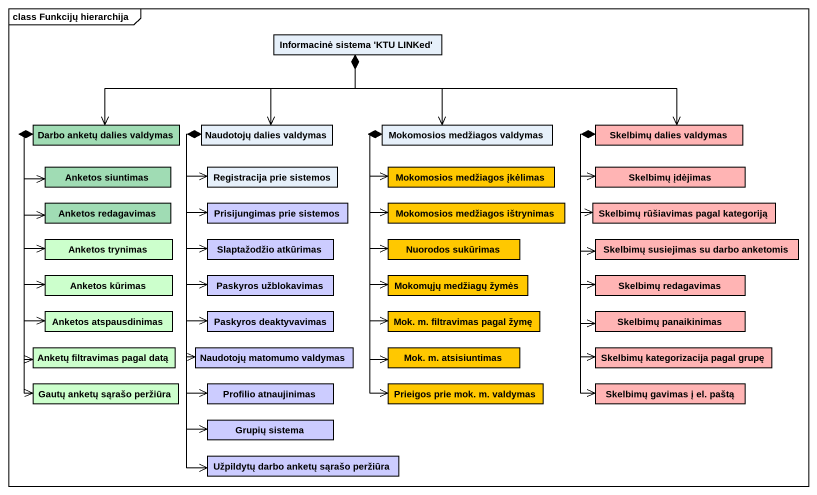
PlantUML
@startuml
mainframe class Funkcijų hierarchija
hide circle
hide empty members
class "Informacinė sistema 'KTU LINKed'" as Informacinė_sistema_KTU
class "Darbo anketų dalies valdymas" as Darbo_anketų_dalies_valdymas #A0DCB4
class "Naudotojų dalies valdymas" as Naudotojų_dalies_valdymas
class "Mokomosios medžiagos valdymas" as Mokomosios_medžiagos
class "Skelbimų dalies valdymas" as Skelbimų_dalies_valdymas #FFB4B4
class "Anketos siuntimas" as Anketos_siuntimas #A0DCB4
class "Registracija prie sistemos" as Registracija_prie_sistemos
class "Mokomosios medžiagos įkėlimas" as Mokomosios_medžiagos_2 #FFC800
class "Skelbimų įdėjimas" as Skelbimų_įdėjimas #FFB4B4
class "Anketos redagavimas" as Anketos_redagavimas #A0DCB4
class "Prisijungimas prie sistemos" as Prisijungimas_prie_sistemos #CCCCFF
class "Mokomosios medžiagos ištrynimas" as Mokomosios_medžiagos_3 #FFC800
class "Skelbimų rūšiavimas pagal kategoriją" as Skelbimų_rūšiavimas_pagal #FFB4B4
class "Anketos trynimas" as Anketos_trynimas #CCFFCC
class "Slaptažodžio atkūrimas" as Slaptažodžio_atkūrimas #CCCCFF
class "Nuorodos sukūrimas" as Nuorodos_sukūrimas #FFC800
class "Skelbimų susiejimas su darbo anketomis" as Skelbimų_susiejimas_su #FFB4B4
class "Anketos kūrimas" as Anketos_kūrimas #CCFFCC
class "Paskyros užblokavimas" as Paskyros_užblokavimas #CCCCFF
class "Mokomųjų medžiagų žymės" as Mokomųjų_medžiagų_žymės #FFC800
class "Skelbimų redagavimas" as Skelbimų_redagavimas #FFB4B4
class "Anketos atspausdinimas" as Anketos_atspausdinimas #CCFFCC
class "Paskyros deaktyvavimas" as Paskyros_deaktyvavimas #CCCCFF
class "Mok. m. filtravimas pagal žymę" as Mok_m_filtravimas_pagal_žymę #FFC800
class "Skelbimų panaikinimas" as Skelbimų_panaikinimas #FFB4B4
class "Anketų filtravimas pagal datą" as Anketų_filtravimas_pagal #CCFFCC
class "Naudotojų matomumo valdymas" as Naudotojų_matomumo_valdymas #CCCCFF
class "Mok. m. atsisiuntimas" as Mok_m_atsisiuntimas #FFC800
class "Skelbimų kategorizacija pagal grupę" as Skelbimų_kategorizacija #FFB4B4
class "Gautų anketų sąrašo peržiūra" as Gautų_anketų_sąrašo_peržiūra #CCFFCC
class "Profilio atnaujinimas" as Profilio_atnaujinimas #CCCCFF
class "Prieigos prie mok. m. valdymas" as Prieigos_prie_mok_m_valdymas #FFC800
class "Skelbimų gavimas į el. paštą" as Skelbimų_gavimas_į_el_paštą #FFB4B4
class "Grupių sistema" as Grupių_sistema #CCCCFF
class "Užpildytų darbo anketų sąrašo peržiūra" as Užpildytų_darbo_anketų #CCCCFF
Informacinė_sistema_KTU *-left-> Darbo_anketų_dalies_valdymas
Informacinė_sistema_KTU *--> Naudotojų_dalies_valdymas
Informacinė_sistema_KTU *--> Mokomosios_medžiagos
Informacinė_sistema_KTU *-right-> Skelbimų_dalies_valdymas
Darbo_anketų_dalies_valdymas *--> Anketos_siuntimas
Darbo_anketų_dalies_valdymas *--> Anketos_redagavimas
Darbo_anketų_dalies_valdymas *--> Anketos_trynimas
Darbo_anketų_dalies_valdymas *--> Anketos_kūrimas
Darbo_anketų_dalies_valdymas *--> Anketos_atspausdinimas
Darbo_anketų_dalies_valdymas *--> Anketų_filtravimas_pagal
Darbo_anketų_dalies_valdymas *--> Gautų_anketų_sąrašo_peržiūra
Naudotojų_dalies_valdymas *--> Registracija_prie_sistemos
Naudotojų_dalies_valdymas *--> Prisijungimas_prie_sistemos
Naudotojų_dalies_valdymas *--> Slaptažodžio_atkūrimas
Naudotojų_dalies_valdymas *--> Paskyros_užblokavimas
Naudotojų_dalies_valdymas *--> Paskyros_deaktyvavimas
Naudotojų_dalies_valdymas *--> Naudotojų_matomumo_valdymas
Naudotojų_dalies_valdymas *--> Profilio_atnaujinimas
Naudotojų_dalies_valdymas *--> Grupių_sistema
Naudotojų_dalies_valdymas *--> Užpildytų_darbo_anketų
Mokomosios_medžiagos *--> Mokomosios_medžiagos_2
Mokomosios_medžiagos *--> Mokomosios_medžiagos_3
Mokomosios_medžiagos *--> Nuorodos_sukūrimas
Mokomosios_medžiagos *--> Mokomųjų_medžiagų_žymės
Mokomosios_medžiagos *--> Mok_m_filtravimas_pagal_žymę
Mokomosios_medžiagos *--> Mok_m_atsisiuntimas
Mokomosios_medžiagos *--> Prieigos_prie_mok_m_valdymas
Skelbimų_dalies_valdymas *--> Skelbimų_įdėjimas
Skelbimų_dalies_valdymas *--> Skelbimų_rūšiavimas_pagal
Skelbimų_dalies_valdymas *--> Skelbimų_susiejimas_su
Skelbimų_dalies_valdymas *--> Skelbimų_redagavimas
Skelbimų_dalies_valdymas *--> Skelbimų_panaikinimas
Skelbimų_dalies_valdymas *--> Skelbimų_kategorizacija
Skelbimų_dalies_valdymas *--> Skelbimų_gavimas_į_el_paštą
@enduml
